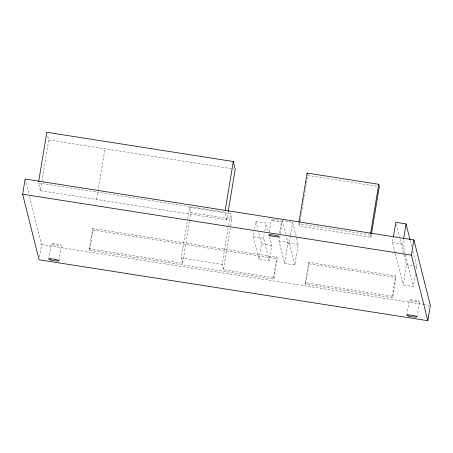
<?xml version="1.0" encoding="UTF-8"?>
<svg xmlns="http://www.w3.org/2000/svg" width="453" height="453" viewBox="0 0 453 453"><rect width="100%" height="100%" fill="white"/><g stroke="black" fill="none" stroke-linecap="round" stroke-linejoin="round"><path stroke-width="0.34" stroke-dasharray="2.27 1.7" d="M228.21 211.551L226.834 219.875L40.368 190.656L48.754 139.994L47.469 134.858M39.536 257.027L41.591 244.592L29.615 196.778M48.726 259.082L51.246 243.878M58.958 260.685L61.472 245.486M96.636 199.473L105.022 148.811M89.32 248.737L92.672 228.471L276.823 257.327L277.208 258.873L273.855 279.133L89.705 250.277L89.32 248.737L182.548 263.346L189.45 221.664M89.705 250.277L93.058 230.011L92.672 228.471M182.548 263.346L181.194 257.944L187.514 219.773M187.633 219.082L189.581 207.281L230.503 213.691L231.857 219.093L223.471 269.756L273.465 277.593L273.855 279.133M189.564 220.973L190.934 212.684L189.581 207.281M223.471 269.756L222.117 264.359L228.437 226.189M228.55 225.492L230.503 213.691M269.535 236.664L271.743 245.475L269.229 260.673L258.997 259.071L253.391 236.698L254.195 231.862M254.648 229.099L255.911 221.5L266.137 223.103L268.346 231.919M258.997 259.071L261.511 243.873L258.629 232.349M269.229 260.673L263.623 238.306L264.422 233.471M264.88 230.702L266.137 223.103M269.218 232.247L271.273 219.813M279.563 233.159L281.506 221.415M296.522 237.893L298.221 244.677L294.869 264.943L284.637 263.335L279.031 240.968L280.152 234.212M280.265 233.533L282.389 220.702L292.621 222.304L296.353 237.219M273.465 277.593L276.823 257.327M284.637 263.335L287.995 243.074L286.466 236.97M294.869 264.943L289.263 242.57L290.384 235.815M290.492 235.135L292.621 222.304M371.381 234.501L370.922 237.281L299.308 226.058L299.999 221.891M300.113 221.2L303.448 201.07M303.561 200.379L305.628 187.887M305.741 187.191L307.695 175.39L377.224 186.285M305.328 282.587L308.68 262.321L395.639 275.945L396.03 277.491L392.672 297.757L305.713 284.127L305.328 282.587L392.287 296.211L392.672 297.757M305.713 284.127L309.071 263.861L308.68 262.321M370.922 237.281L370.344 234.965L370.571 233.578M395.039 252.842L392.468 242.576L393.249 237.848M392.287 296.211L395.639 275.945M405.271 254.444L402.7 244.178L403.481 239.45M415.339 274.444L413.329 286.607L403.096 285.005L406.454 264.739L399.591 237.366M406.794 315.192L409.308 299.994M416.233 269.042L416.681 266.341L412.74 250.6M417.026 316.794L419.54 301.596M48.754 139.994L233.827 168.997M370.344 234.965L298.731 223.742L299.308 226.058M392.468 242.576L402.7 244.178M190.934 212.684L231.857 219.093M253.391 236.698L263.623 238.306M279.031 240.968L289.263 242.57M287.995 243.074L298.221 244.677M406.454 264.739L412.592 265.701M415.316 266.126L416.681 266.341M261.511 243.873L271.743 245.475M93.058 230.011L277.208 258.873M309.071 263.861L396.03 277.491M181.194 257.944L222.117 264.359M41.591 244.592L422.66 304.308M423.357 304.416L428.951 305.294M410.169 240.333L411.709 246.494M405.441 255.124L413.329 286.607M396.335 224.36L399.421 236.681M395.209 253.521L403.096 285.005M282.389 220.702L285.786 234.258M255.911 221.5L257.95 229.637M226.834 219.875L224.903 212.174L38.437 182.95L40.368 190.656M25.164 179.02L28.93 194.048M52.882 244.66A5.187 0.73 9.4 0 0 61.353 245.656A5.187 0.73 9.4 0 0 54.847 243.731A5.187 0.73 9.4 0 0 52.882 244.66M410.945 300.769A5.187 0.73 9.4 0 0 419.416 301.766A5.187 0.73 9.4 0 0 412.915 299.841A5.187 0.73 9.4 0 0 410.945 300.769M272.91 220.588A5.187 0.73 9.4 0 0 281.381 221.585A5.187 0.73 9.4 0 0 274.88 219.66A5.187 0.73 9.4 0 0 272.91 220.588"/><path stroke-width="0.68" d="M22.65 194.218L25.164 179.02L413.923 239.943L430.35 305.515L427.836 320.713L39.077 259.79L22.65 194.218L411.409 255.141L427.836 320.713M38.669 181.562L46.823 132.287L233.289 161.511L235.22 169.212L228.21 211.551M225.249 210.09L233.289 161.511M298.957 222.355L307.117 173.08L378.731 184.297L379.308 186.613L371.5 233.81M370.571 233.578L378.731 184.297M393.363 237.168L395.82 222.31L406.052 223.912L409.993 239.654M403.595 238.771L406.052 223.912M411.409 255.141L413.923 239.943M307.117 173.08L307.406 174.235M50.362 259.858A5.187 0.73 9.4 0 0 58.833 260.854A5.187 0.73 9.4 0 0 52.333 258.929A5.187 0.73 9.4 0 0 50.362 259.858M408.43 315.973A5.187 0.73 9.4 0 0 416.902 316.964A5.187 0.73 9.4 0 0 410.395 315.039A5.187 0.73 9.4 0 0 408.43 315.973M270.396 235.792A5.187 0.73 9.4 0 0 278.867 236.783A5.187 0.73 9.4 0 0 272.366 234.858A5.187 0.73 9.4 0 0 270.396 235.792"/></g></svg>
